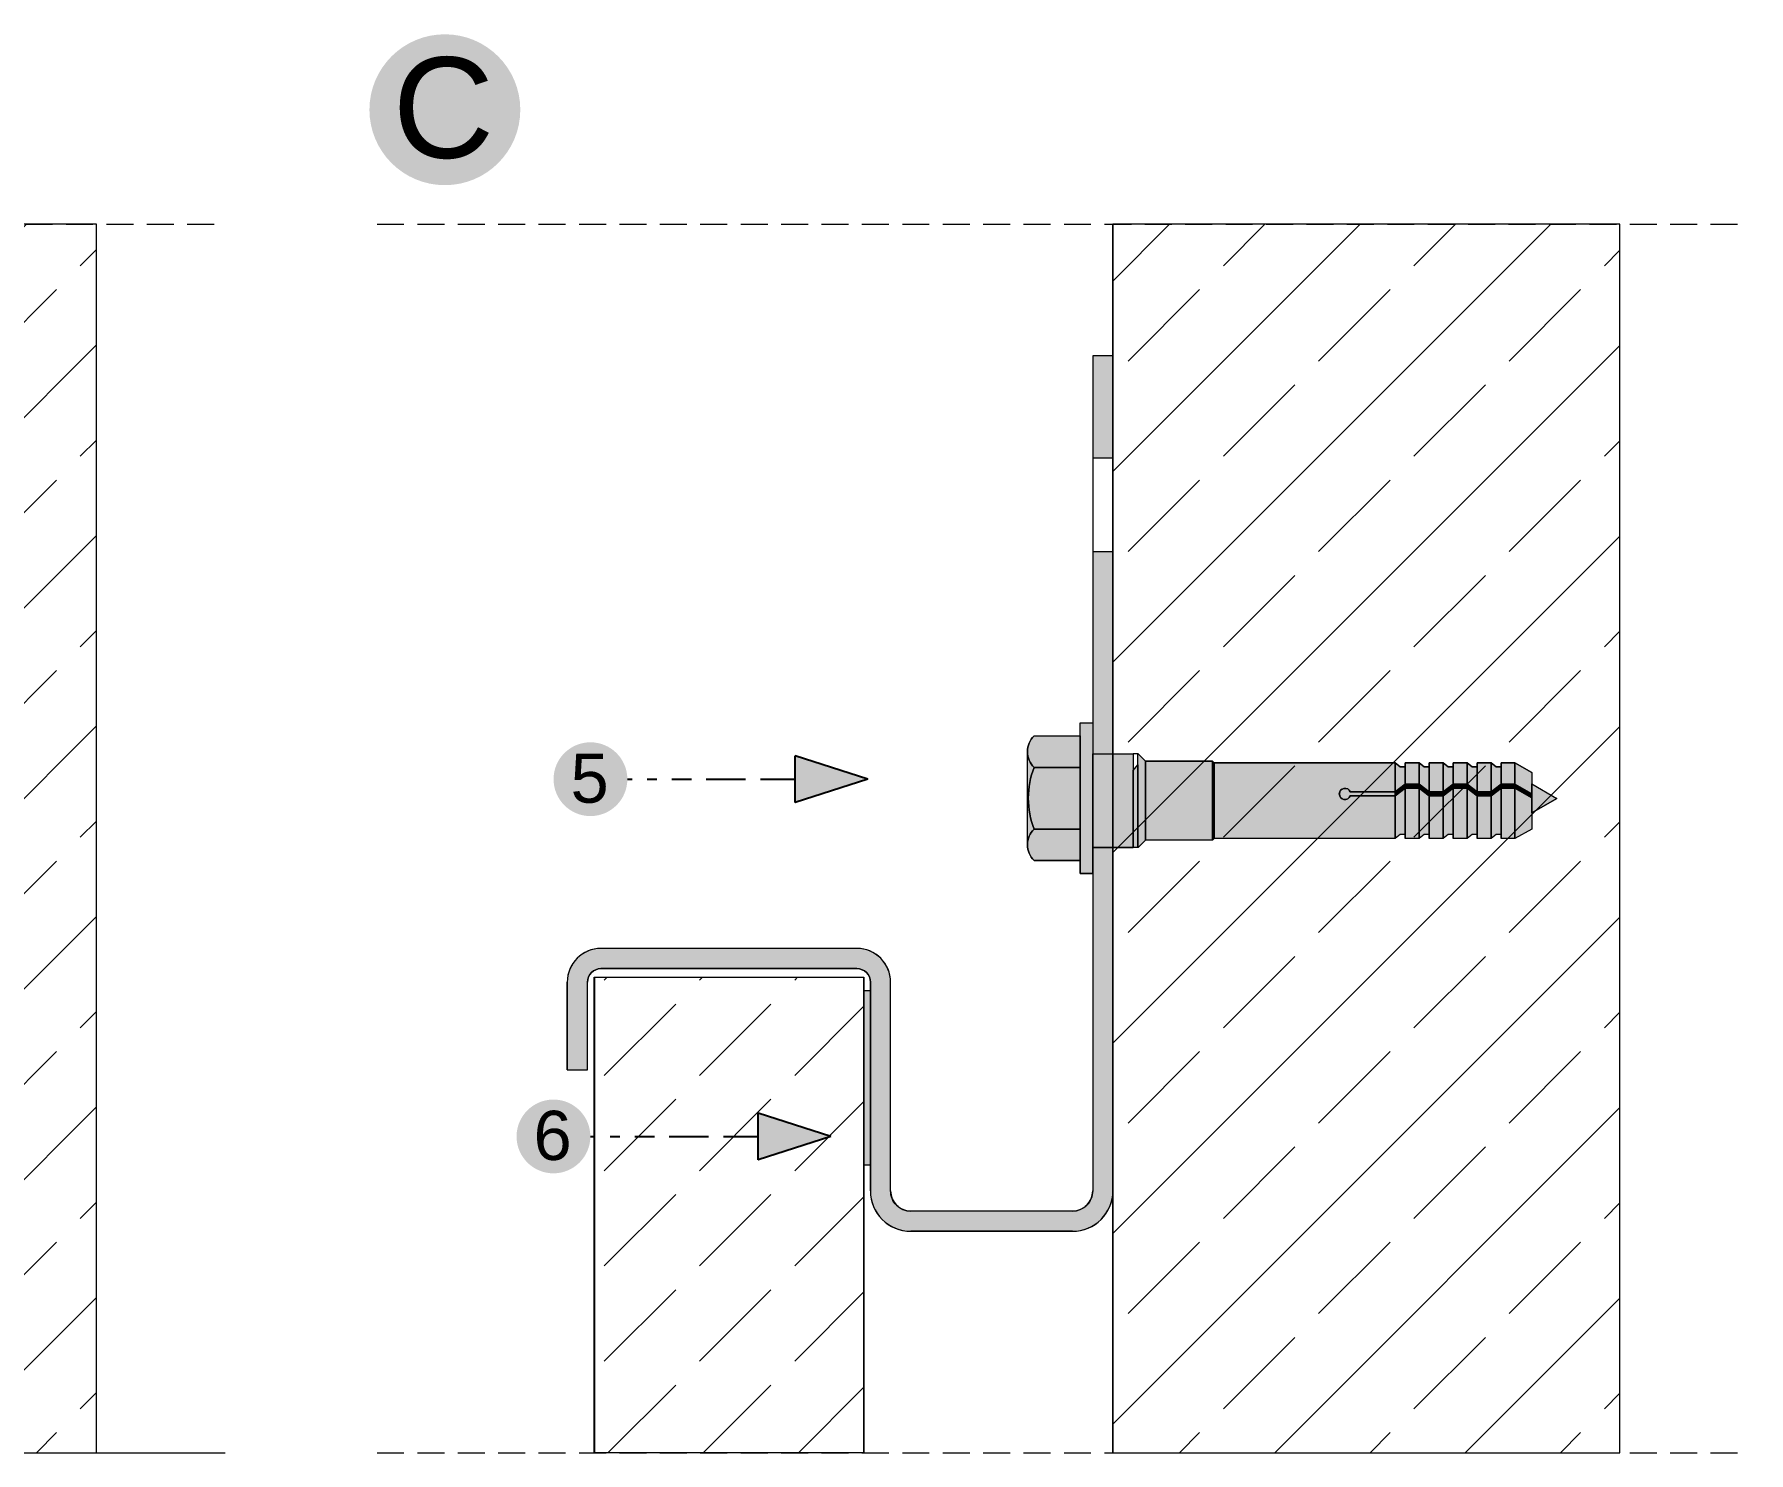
# Model space of a CAD drawing. Extents: x -106823 to -42801, y 48734 to 74234.
# Drawn here: x -49850 to -48577, y 71138 to 72191 of the extents above; entities that cross this region are included whole.
import ezdxf

# ---------------------------------------------------------------- set-up
doc = ezdxf.new("R2010")
doc.units = 0
doc.header["$MEASUREMENT"] = 0
doc.linetypes.add('Hidden Line', pattern=[30, 20, -10])
for name, color, linetype, lineweight, true_color in [('2D - Ogólne_Pen_No__2', 7, 'Continuous', 15, 0x7f7f7f), ('2D - Ogólne_Pen_No__5', 7, 'Continuous', 25, 0x40a5ff), ('2D Drafting - General_Pen_No__102', 7, 'Continuous', 13, 0xcccccc), ('2D Drafting - General_Pen_No__2', 7, 'Continuous', 15, 0x7f7f7f), ('2D Drafting - General_Pen_No__5', 7, 'Continuous', 25, 0x40a5ff), ('2D Drafting - General_Pen_No__81', 7, 'Continuous', 20, 0x6a6a6a)]:
    doc.layers.add(name, color=color, linetype=linetype, lineweight=lineweight, true_color=true_color)
for name, color, linetype, lineweight in [('2D Drafting - General_Pen_No__1', 7, 'Continuous', 13), ('2D Drafting - General_Pen_No__121', 255, 'Continuous', 0), ('Opisy - Tekst_Pen_No__121', 255, 'Continuous', 0)]:
    doc.layers.add(name, color=color, linetype=linetype, lineweight=lineweight)
doc.styles.add('GENERATED_STYLE_4', font='arial.ttf')
pattern_1 = [(45, (0, 0), (-70.71068, 70.71068), []), (45, (-35.36, 35.36), (-70.71068, 70.71068), [75, -25])]

msp = doc.modelspace()

# ---------------------------------------------------------------- hatches: boundary and pattern name
at = {"layer": '2D - Ogólne_Pen_No__5', "linetype": 'Continuous'}
for points in [[(-49601, 72134.76, 1), (-49489, 72134.76, 1)], [(-49464.31, 71637.79, 1), (-49409.54, 71637.79, 1)], [(-49491.78, 71372.58, 1), (-49437.01, 71372.58, 1)]]:
    msp.add_hatch(color=256, dxfattribs=at).paths.add_polyline_path(points, flags=0)
at = {"layer": '2D Drafting - General_Pen_No__102', "linetype": 'Continuous'}
for points in [[(-49049.12, 71876.29), (-49049.12, 71952.15), (-49064.12, 71952.15), (-49064.12, 71899.22), (-49064.12, 71876.29)], [(-49049.12, 71656.66), (-49049.12, 71806.62), (-49064.12, 71806.62), (-49064.12, 71679.59), (-49064.12, 71656.66)], [(-49049.12, 71332.15), (-49049.12, 71586.99), (-49064.12, 71586.99), (-49064.12, 71332.15, -0.4142136), (-49079.12, 71317.15), (-49199.12, 71317.15, -0.4142136), (-49214.12, 71332.15), (-49214.12, 71487.15, 0.4142136), (-49239.12, 71512.15), (-49429.12, 71512.15, 0.4142136), (-49454.12, 71487.15), (-49454.12, 71422.15), (-49439.12, 71422.15), (-49439.12, 71487.15, -0.4142136), (-49429.12, 71497.15), (-49239.12, 71497.15, -0.4142136), (-49229.12, 71487.15), (-49229.12, 71332.15, 0.4142136), (-49199.12, 71302.15), (-49079.12, 71302.15, 0.4142136)]]:
    msp.add_hatch(color=256, dxfattribs=at).paths.add_polyline_path(points, flags=0)
at = {"layer": '2D Drafting - General_Pen_No__121', "linetype": 'Continuous'}
for points in [[(-49064.12, 71623.67), (-49064.12, 71567.75), (-49073.44, 71567.75), (-49073.44, 71623.67), (-49073.44, 71679.59), (-49064.12, 71679.59)], [(-49073.44, 71646.58), (-49107.61, 71646.58, -0.4195601), (-49107.61, 71669.88), (-49073.44, 71669.88)], [(-49111.88, 71623.67, 0.092424), (-49107.61, 71600.76, 0.201281), (-49112.5, 71589.11), (-49112.5, 71658.23, 0.201281), (-49107.61, 71646.58, 0.092424)], [(-49064.12, 71586.99), (-49064.12, 71623.67), (-49064.12, 71656.66), (-49034.12, 71656.66), (-49034.12, 71620.74), (-49034.12, 71586.99)], [(-49034.12, 71586.99), (-49064.12, 71586.99), (-49064.12, 71623.67), (-49064.12, 71656.66), (-49034.12, 71656.66), (-49034.12, 71619.79)], [(-49030.6, 71587.09), (-49030.6, 71656.66), (-49030.43, 71656.66), (-49025.01, 71651.25), (-49025.01, 71592.5), (-49030.43, 71587.09)], [(-49025.01, 71592.4), (-49025.01, 71651.25), (-48975.27, 71651.25), (-48975.27, 71592.4)], [(-48975.27, 71592.4), (-48975.27, 71651.25), (-48974.03, 71650), (-48974.03, 71593.65)], [(-49073.44, 71600.76), (-49107.61, 71600.76, -0.092424), (-49111.88, 71623.67, -0.092424), (-49107.61, 71646.58), (-49073.44, 71646.58), (-49073.44, 71623.67)], [(-49034.12, 71587.09), (-49034.12, 71619.79), (-49034.12, 71644.15), (-49030.6, 71648.52), (-49030.6, 71587.09)], [(-48974.03, 71593.65), (-48974.03, 71650), (-48839.61, 71650), (-48839.61, 71628.35), (-48872.92, 71628.35, 5.4750432), (-48872.92, 71625.39), (-48839.61, 71625.39), (-48839.61, 71593.65)], [(-48832.17, 71647.04), (-48832.17, 71634.09), (-48839.61, 71628.35), (-48839.61, 71650), (-48835.86, 71647.04)], [(-48821.81, 71650), (-48821.81, 71634.09), (-48832.17, 71634.09), (-48832.17, 71650)], [(-48814.37, 71647.04), (-48814.37, 71628.35), (-48821.81, 71634.09), (-48821.81, 71650), (-48818.07, 71647.04)], [(-48804.01, 71650), (-48804.01, 71628.35), (-48814.37, 71628.35), (-48814.37, 71650)], [(-48804.01, 71628.35), (-48804.01, 71650), (-48800.27, 71647.04), (-48796.57, 71647.04), (-48796.57, 71634.09)], [(-48786.22, 71650), (-48786.22, 71634.09), (-48796.57, 71634.09), (-48796.57, 71650)], [(-48778.78, 71647.04), (-48778.78, 71628.35), (-48786.22, 71634.09), (-48786.22, 71650), (-48782.47, 71647.04)], [(-48768.42, 71650), (-48768.42, 71628.35), (-48778.78, 71628.35), (-48778.78, 71650)], [(-48760.98, 71647.04), (-48760.98, 71634.09), (-48768.42, 71628.35), (-48768.42, 71650), (-48764.68, 71647.04)], [(-48760.98, 71634.09), (-48760.98, 71650), (-48750.62, 71650), (-48750.62, 71634.09)], [(-48738.24, 71626.95), (-48750.62, 71634.09), (-48750.62, 71650), (-48738.24, 71642.86)], [(-48839.61, 71625.39), (-48872.92, 71625.39, -5.4750432), (-48872.92, 71628.35), (-48839.61, 71628.35)], [(-48839.61, 71628.35), (-48832.17, 71634.09), (-48832.17, 71631.13), (-48839.61, 71625.39)], [(-48832.17, 71596.61), (-48835.86, 71596.61), (-48839.61, 71593.65), (-48839.61, 71625.39), (-48832.17, 71631.13)], [(-48832.17, 71634.09), (-48821.81, 71634.09), (-48821.81, 71631.13), (-48832.17, 71631.13)], [(-48832.17, 71593.65), (-48832.17, 71631.13), (-48821.81, 71631.13), (-48821.81, 71593.65)], [(-48814.37, 71625.39), (-48821.81, 71631.13), (-48821.81, 71634.09), (-48814.37, 71628.35)], [(-48814.37, 71596.61), (-48818.07, 71596.61), (-48821.81, 71593.65), (-48821.81, 71631.13), (-48814.37, 71625.39)], [(-48814.37, 71628.35), (-48804.01, 71628.35), (-48804.01, 71625.39), (-48814.37, 71625.39)], [(-48814.37, 71593.65), (-48814.37, 71625.39), (-48804.01, 71625.39), (-48804.01, 71593.65)], [(-48796.57, 71631.13), (-48804.01, 71625.39), (-48804.01, 71628.35), (-48796.57, 71634.09)], [(-48796.57, 71596.61), (-48800.27, 71596.61), (-48804.01, 71593.65), (-48804.01, 71625.39), (-48796.57, 71631.13)], [(-48786.22, 71631.13), (-48796.57, 71631.13), (-48796.57, 71634.09), (-48786.22, 71634.09)], [(-48786.22, 71593.65), (-48796.57, 71593.65), (-48796.57, 71631.13), (-48786.22, 71631.13)], [(-48778.78, 71625.39), (-48786.22, 71631.13), (-48786.22, 71634.09), (-48778.78, 71628.35)], [(-48778.78, 71596.61), (-48782.47, 71596.61), (-48786.22, 71593.65), (-48786.22, 71631.13), (-48778.78, 71625.39)], [(-48778.78, 71628.35), (-48768.42, 71628.35), (-48768.42, 71625.39), (-48778.78, 71625.39)], [(-48768.42, 71593.65), (-48778.78, 71593.65), (-48778.78, 71625.39), (-48768.42, 71625.39)], [(-48768.42, 71628.35), (-48760.98, 71634.09), (-48760.98, 71631.13), (-48768.42, 71625.39)], [(-48760.98, 71596.61), (-48764.68, 71596.61), (-48768.42, 71593.65), (-48768.42, 71625.39), (-48760.98, 71631.13)], [(-48760.98, 71634.09), (-48750.62, 71634.09), (-48750.62, 71631.13), (-48760.98, 71631.13)], [(-48760.98, 71593.65), (-48760.98, 71631.13), (-48750.62, 71631.13), (-48750.62, 71593.65)], [(-48738.24, 71623.99), (-48750.62, 71631.13), (-48750.62, 71634.09), (-48738.24, 71626.95)], [(-48738.24, 71600.8), (-48750.62, 71593.65), (-48750.62, 71631.13), (-48738.24, 71623.99)], [(-48719.52, 71623.57), (-48738.24, 71612.76), (-48738.24, 71634.38)], [(-49073.44, 71577.46), (-49107.61, 71577.46, -0.4195601), (-49107.61, 71600.76), (-49073.44, 71600.76)]]:
    msp.add_hatch(color=256, dxfattribs=at).paths.add_polyline_path(points, flags=0)
at = {"layer": '2D Drafting - General_Pen_No__5', "linetype": 'Continuous'}
for points in [[(-49285.04, 71655.06), (-49285.04, 71620.51), (-49230.95, 71637.79)], [(-49312.52, 71389.86), (-49312.52, 71355.31), (-49258.42, 71372.58)]]:
    msp.add_hatch(color=256, dxfattribs=at).paths.add_polyline_path(points, flags=0)
at = {"layer": '2D Drafting - General_Pen_No__81', "linetype": 'Continuous'}
h = msp.add_hatch(dxfattribs=at)
h.set_pattern_fill('Solid___Dashed', color=256, style=0, pattern_type=2)
h.set_pattern_definition(pattern_1)
h.paths.add_polyline_path([(-50179.99, 71137.8), (-50129.5, 71137.8), (-49803.57, 71137.8), (-49803.57, 72049.72), (-50129.5, 72049.72), (-50179.12, 72049.72), (-50179.99, 72049.72)], flags=0)
h = msp.add_hatch(dxfattribs=at)
h.set_pattern_fill('Solid___Dashed', color=256, style=0, pattern_type=2)
h.set_pattern_definition(pattern_1)
h.paths.add_polyline_path([(-49049.12, 71137.8), (-48998.63, 71137.8), (-48672.7, 71137.8), (-48672.7, 72049.72), (-48998.63, 72049.72), (-49048.25, 72049.72), (-49049.12, 72049.72)], flags=0)
h = msp.add_hatch(dxfattribs=at)
h.set_pattern_fill('Beton', color=256, style=0, pattern_type=2)
h.set_pattern_definition([(45, (0, 0), (-70.71068, 70.71068), [75, -25]), (45, (7e-15, 70.71), (-70.71068, 70.71068), [75, -25])])
h.paths.add_polyline_path([(-49434.12, 71490.7), (-49234.12, 71490.7), (-49234.12, 71137.8), (-49434.12, 71137.8)], flags=0)
msp.add_hatch(color=256, dxfattribs=at).paths.add_polyline_path([(-49234.03, 71351.57), (-49229.12, 71351.57), (-49229.12, 71480.61), (-49234.03, 71480.61)], flags=0)

# ---------------------------------------------------------------- linework, layer by layer
at = {"layer": '2D - Ogólne_Pen_No__2', "linetype": 'Continuous'}
for p, q in [((-49049.12, 71877.75), (-49049.12, 71840.88)), ((-49049.12, 71808.08), (-49049.12, 71841.83)), ((-49034.12, 71656.66), (-49034.12, 71619.79)), ((-49030.43, 71656.66), (-49034.12, 71656.66)), ((-49025.01, 71651.25), (-49030.43, 71656.66)), ((-48975.27, 71651.25), (-49025.01, 71651.25)), ((-49025.01, 71651.25), (-49025.01, 71592.4)), ((-48974.03, 71650), (-48975.27, 71651.25)), ((-48975.27, 71651.25), (-48975.27, 71592.4)), ((-48839.61, 71650), (-48974.03, 71650)), ((-48974.03, 71593.65), (-48974.03, 71650)), ((-48835.86, 71647.04), (-48839.61, 71650)), ((-48839.61, 71650), (-48839.61, 71593.65)), ((-48832.17, 71647.04), (-48835.86, 71647.04)), ((-48832.17, 71650), (-48832.17, 71647.04)), ((-48821.81, 71650), (-48832.17, 71650)), ((-48832.17, 71650), (-48832.17, 71593.65)), ((-48818.07, 71647.04), (-48821.81, 71650)), ((-48821.81, 71650), (-48821.81, 71593.65)), ((-48814.37, 71647.04), (-48818.07, 71647.04)), ((-48814.37, 71650), (-48814.37, 71647.04)), ((-48804.01, 71650), (-48814.37, 71650)), ((-48814.37, 71650), (-48814.37, 71593.65)), ((-48800.27, 71647.04), (-48804.01, 71650)), ((-48804.01, 71650), (-48804.01, 71593.65)), ((-48796.57, 71647.04), (-48800.27, 71647.04)), ((-48796.57, 71650), (-48796.57, 71647.04)), ((-48786.22, 71650), (-48796.57, 71650)), ((-48796.57, 71650), (-48796.57, 71593.65)), ((-48782.47, 71647.04), (-48786.22, 71650)), ((-48786.22, 71650), (-48786.22, 71593.65)), ((-48778.78, 71647.04), (-48782.47, 71647.04)), ((-48778.78, 71650), (-48778.78, 71647.04)), ((-48768.42, 71650), (-48778.78, 71650)), ((-48778.78, 71650), (-48778.78, 71593.65)), ((-48764.68, 71647.04), (-48768.42, 71650)), ((-48768.42, 71650), (-48768.42, 71593.65)), ((-48760.98, 71647.04), (-48764.68, 71647.04)), ((-48760.98, 71650), (-48760.98, 71593.65)), ((-48750.62, 71650), (-48760.98, 71650)), ((-48738.24, 71642.86), (-48750.62, 71650)), ((-48750.62, 71650), (-48750.62, 71593.65)), ((-48738.24, 71642.86), (-48738.24, 71600.8)), ((-48839.61, 71628.35), (-48872.92, 71628.35)), ((-48839.61, 71625.39), (-48872.92, 71625.39)), ((-48832.17, 71634.09), (-48839.61, 71628.35)), ((-48832.17, 71631.13), (-48839.61, 71625.39)), ((-48821.81, 71634.09), (-48832.17, 71634.09)), ((-48821.81, 71631.13), (-48832.17, 71631.13)), ((-48814.37, 71628.35), (-48821.81, 71634.09)), ((-48814.37, 71625.39), (-48821.81, 71631.13)), ((-48804.01, 71628.35), (-48814.37, 71628.35)), ((-48804.01, 71625.39), (-48814.37, 71625.39)), ((-48796.57, 71634.09), (-48804.01, 71628.35)), ((-48796.57, 71631.13), (-48804.01, 71625.39)), ((-48786.22, 71634.09), (-48796.57, 71634.09)), ((-48786.22, 71631.13), (-48796.57, 71631.13)), ((-48778.78, 71628.35), (-48786.22, 71634.09)), ((-48778.78, 71625.39), (-48786.22, 71631.13)), ((-48768.42, 71628.35), (-48778.78, 71628.35)), ((-48768.42, 71625.39), (-48778.78, 71625.39)), ((-48760.98, 71634.09), (-48768.42, 71628.35)), ((-48760.98, 71631.13), (-48768.42, 71625.39)), ((-48750.62, 71634.09), (-48760.98, 71634.09)), ((-48750.62, 71631.13), (-48760.98, 71631.13)), ((-48738.24, 71626.95), (-48750.62, 71634.09)), ((-48738.24, 71623.99), (-48750.62, 71631.13)), ((-48738.24, 71634.38), (-48719.52, 71623.57)), ((-49034.12, 71586.99), (-49034.12, 71620.74)), ((-48738.24, 71612.76), (-48719.52, 71623.57)), ((-48738.24, 71600.8), (-48750.62, 71593.65)), ((-49030.43, 71586.99), (-49034.12, 71586.99)), ((-49025.01, 71592.4), (-49030.43, 71586.99)), ((-48975.27, 71592.4), (-49025.01, 71592.4)), ((-48974.03, 71593.65), (-48975.27, 71592.4)), ((-48839.61, 71593.65), (-48974.03, 71593.65)), ((-48835.86, 71596.61), (-48839.61, 71593.65)), ((-48832.17, 71596.61), (-48835.86, 71596.61)), ((-48832.17, 71593.65), (-48832.17, 71596.61)), ((-48821.81, 71593.65), (-48832.17, 71593.65)), ((-48818.07, 71596.61), (-48821.81, 71593.65)), ((-48814.37, 71596.61), (-48818.07, 71596.61)), ((-48814.37, 71593.65), (-48814.37, 71596.61)), ((-48804.01, 71593.65), (-48814.37, 71593.65)), ((-48800.27, 71596.61), (-48804.01, 71593.65)), ((-48796.57, 71596.61), (-48800.27, 71596.61)), ((-48796.57, 71593.65), (-48796.57, 71596.61)), ((-48786.22, 71593.65), (-48796.57, 71593.65)), ((-48782.47, 71596.61), (-48786.22, 71593.65)), ((-48778.78, 71596.61), (-48782.47, 71596.61)), ((-48778.78, 71593.65), (-48778.78, 71596.61)), ((-48768.42, 71593.65), (-48778.78, 71593.65)), ((-48764.68, 71596.61), (-48768.42, 71593.65)), ((-48760.98, 71596.61), (-48764.68, 71596.61)), ((-48750.62, 71593.65), (-48760.98, 71593.65))]:
    msp.add_line(p, q, dxfattribs=at)
msp.add_arc((-48876.83, 71626.87), 4.18, 20.70161, 339.29839, dxfattribs=at)
at = {"layer": '2D - Ogólne_Pen_No__5', "linetype": 'Continuous'}
for p, q in [((-49285.04, 71620.51), (-49285.04, 71655.06)), ((-49230.95, 71637.79), (-49285.04, 71655.06)), ((-49409.54, 71637.79), (-49405.88, 71637.79)), ((-49394.9, 71637.79), (-49387.58, 71637.79)), ((-49376.6, 71637.79), (-49361.96, 71637.79)), ((-49350.98, 71637.79), (-49321.71, 71637.79)), ((-49310.73, 71637.79), (-49285.04, 71637.79)), ((-49230.95, 71637.79), (-49285.04, 71620.51)), ((-49312.52, 71355.31), (-49312.52, 71389.86)), ((-49258.42, 71372.58), (-49312.52, 71389.86)), ((-49437.01, 71372.58), (-49433.36, 71372.58)), ((-49422.38, 71372.58), (-49415.06, 71372.58)), ((-49404.08, 71372.58), (-49389.44, 71372.58)), ((-49378.46, 71372.58), (-49349.18, 71372.58)), ((-49338.2, 71372.58), (-49312.52, 71372.58)), ((-49258.42, 71372.58), (-49312.52, 71355.31))]:
    msp.add_line(p, q, dxfattribs=at)
at = {"layer": '2D Drafting - General_Pen_No__1', "linetype": 'Continuous', "flags": 128}
for points in [[(-49285.04, 71655.06), (-49285.04, 71620.51), (-49230.95, 71637.79)], [(-49312.52, 71389.86), (-49312.52, 71355.31), (-49258.42, 71372.58)]]:
    msp.add_lwpolyline(points, close=True, dxfattribs=at)
at = {"layer": '2D Drafting - General_Pen_No__2', "linetype": 'Hidden Line'}
for p, q in [((-50726.24, 72049.72), (-49707.99, 72049.72)), ((-49595.37, 72049.72), (-48577.13, 72049.72)), ((-49595.37, 71137.8), (-48577.13, 71137.8))]:
    msp.add_line(p, q, dxfattribs=at)
at = {"layer": '2D Drafting - General_Pen_No__2', "linetype": 'Continuous'}
for p, q in [((-49803.57, 71137.8), (-49803.57, 72049.72)), ((-49049.12, 71137.8), (-49049.12, 72049.72)), ((-48672.7, 71137.8), (-48672.7, 72049.72)), ((-49064.12, 71952.15), (-49064.12, 71332.15)), ((-49049.12, 71952.15), (-49064.12, 71952.15)), ((-49064.12, 71952.15), (-49064.12, 71737.15)), ((-49049.12, 71952.15), (-49049.12, 71332.15)), ((-49073.44, 71623.67), (-49073.44, 71679.59)), ((-49073.44, 71679.59), (-49064.12, 71679.59)), ((-49064.12, 71679.59), (-49064.12, 71623.67)), ((-49107.61, 71669.88), (-49073.44, 71669.88)), ((-49112.5, 71589.11), (-49112.5, 71658.23)), ((-49064.12, 71656.66), (-49034.12, 71656.66)), ((-49107.61, 71646.58), (-49073.44, 71646.58)), ((-49073.44, 71623.67), (-49073.44, 71567.75)), ((-49064.12, 71567.75), (-49064.12, 71623.67)), ((-49107.61, 71600.76), (-49073.44, 71600.76)), ((-49064.12, 71586.99), (-49034.12, 71586.99)), ((-49107.61, 71577.46), (-49073.44, 71577.46)), ((-49073.44, 71567.75), (-49064.12, 71567.75)), ((-49239.12, 71512.15), (-49429.12, 71512.15)), ((-49239.12, 71512.15), (-49429.12, 71512.15)), ((-49454.12, 71422.15), (-49454.12, 71487.15)), ((-49439.12, 71422.15), (-49439.12, 71487.15)), ((-49434.03, 71490.7), (-49234.03, 71490.7)), ((-49434.03, 71490.7), (-49434.03, 71137.8)), ((-49239.12, 71497.15), (-49429.12, 71497.15)), ((-49234.03, 71490.7), (-49234.03, 71137.8)), ((-49229.12, 71332.15), (-49229.12, 71487.15)), ((-49214.12, 71332.15), (-49214.12, 71487.15)), ((-49454.12, 71422.15), (-49439.12, 71422.15)), ((-49079.12, 71317.15), (-49199.12, 71317.15)), ((-49079.12, 71302.15), (-49199.12, 71302.15)), ((-50726.24, 71137.8), (-49707.99, 71137.8))]:
    msp.add_line(p, q, dxfattribs=at)
at = {"layer": '2D Drafting - General_Pen_No__2', "linetype": 'Continuous', "flags": 128}
for points in [[(-50179.99, 71137.8), (-50129.5, 71137.8), (-49803.57, 71137.8), (-49803.57, 72049.72), (-50129.5, 72049.72), (-50179.12, 72049.72), (-50179.99, 72049.72)], [(-49049.12, 71137.8), (-48998.63, 71137.8), (-48672.7, 71137.8), (-48672.7, 72049.72), (-48998.63, 72049.72), (-49048.25, 72049.72), (-49049.12, 72049.72)], [(-49049.12, 71876.29), (-49049.12, 71952.15), (-49064.12, 71952.15), (-49064.12, 71899.22), (-49064.12, 71876.29)], [(-49049.12, 71656.66), (-49049.12, 71806.62), (-49064.12, 71806.62), (-49064.12, 71679.59), (-49064.12, 71656.66)], [(-49064.12, 71623.67), (-49064.12, 71567.75), (-49073.44, 71567.75), (-49073.44, 71623.67), (-49073.44, 71679.59), (-49064.12, 71679.59)], [(-49064.12, 71586.99), (-49064.12, 71623.67), (-49064.12, 71656.66), (-49034.12, 71656.66), (-49034.12, 71620.74), (-49034.12, 71586.99)], [(-49034.12, 71586.99), (-49064.12, 71586.99), (-49064.12, 71623.67), (-49064.12, 71656.66), (-49034.12, 71656.66), (-49034.12, 71619.79)], [(-49030.6, 71587.09), (-49030.6, 71656.66), (-49030.43, 71656.66), (-49025.01, 71651.25), (-49025.01, 71592.5), (-49030.43, 71587.09)], [(-49025.01, 71592.4), (-49025.01, 71651.25), (-48975.27, 71651.25), (-48975.27, 71592.4)], [(-48975.27, 71592.4), (-48975.27, 71651.25), (-48974.03, 71650), (-48974.03, 71593.65)], [(-49034.12, 71587.09), (-49034.12, 71619.79), (-49034.12, 71644.15), (-49030.6, 71648.52), (-49030.6, 71587.09)], [(-48832.17, 71647.04), (-48832.17, 71634.09), (-48839.61, 71628.35), (-48839.61, 71650), (-48835.86, 71647.04)], [(-48821.81, 71650), (-48821.81, 71634.09), (-48832.17, 71634.09), (-48832.17, 71650)], [(-48814.37, 71647.04), (-48814.37, 71628.35), (-48821.81, 71634.09), (-48821.81, 71650), (-48818.07, 71647.04)], [(-48804.01, 71650), (-48804.01, 71628.35), (-48814.37, 71628.35), (-48814.37, 71650)], [(-48804.01, 71628.35), (-48804.01, 71650), (-48800.27, 71647.04), (-48796.57, 71647.04), (-48796.57, 71634.09)], [(-48786.22, 71650), (-48786.22, 71634.09), (-48796.57, 71634.09), (-48796.57, 71650)], [(-48778.78, 71647.04), (-48778.78, 71628.35), (-48786.22, 71634.09), (-48786.22, 71650), (-48782.47, 71647.04)], [(-48768.42, 71650), (-48768.42, 71628.35), (-48778.78, 71628.35), (-48778.78, 71650)], [(-48760.98, 71647.04), (-48760.98, 71634.09), (-48768.42, 71628.35), (-48768.42, 71650), (-48764.68, 71647.04)], [(-48760.98, 71634.09), (-48760.98, 71650), (-48750.62, 71650), (-48750.62, 71634.09)], [(-48738.24, 71626.95), (-48750.62, 71634.09), (-48750.62, 71650), (-48738.24, 71642.86)], [(-48839.61, 71628.35), (-48832.17, 71634.09), (-48832.17, 71631.13), (-48839.61, 71625.39)], [(-48832.17, 71596.61), (-48835.86, 71596.61), (-48839.61, 71593.65), (-48839.61, 71625.39), (-48832.17, 71631.13)], [(-48832.17, 71634.09), (-48821.81, 71634.09), (-48821.81, 71631.13), (-48832.17, 71631.13)], [(-48832.17, 71593.65), (-48832.17, 71631.13), (-48821.81, 71631.13), (-48821.81, 71593.65)], [(-48814.37, 71625.39), (-48821.81, 71631.13), (-48821.81, 71634.09), (-48814.37, 71628.35)], [(-48814.37, 71596.61), (-48818.07, 71596.61), (-48821.81, 71593.65), (-48821.81, 71631.13), (-48814.37, 71625.39)], [(-48814.37, 71628.35), (-48804.01, 71628.35), (-48804.01, 71625.39), (-48814.37, 71625.39)], [(-48814.37, 71593.65), (-48814.37, 71625.39), (-48804.01, 71625.39), (-48804.01, 71593.65)], [(-48796.57, 71631.13), (-48804.01, 71625.39), (-48804.01, 71628.35), (-48796.57, 71634.09)], [(-48796.57, 71596.61), (-48800.27, 71596.61), (-48804.01, 71593.65), (-48804.01, 71625.39), (-48796.57, 71631.13)], [(-48786.22, 71631.13), (-48796.57, 71631.13), (-48796.57, 71634.09), (-48786.22, 71634.09)], [(-48786.22, 71593.65), (-48796.57, 71593.65), (-48796.57, 71631.13), (-48786.22, 71631.13)], [(-48778.78, 71625.39), (-48786.22, 71631.13), (-48786.22, 71634.09), (-48778.78, 71628.35)], [(-48778.78, 71596.61), (-48782.47, 71596.61), (-48786.22, 71593.65), (-48786.22, 71631.13), (-48778.78, 71625.39)], [(-48778.78, 71628.35), (-48768.42, 71628.35), (-48768.42, 71625.39), (-48778.78, 71625.39)], [(-48768.42, 71593.65), (-48778.78, 71593.65), (-48778.78, 71625.39), (-48768.42, 71625.39)], [(-48768.42, 71628.35), (-48760.98, 71634.09), (-48760.98, 71631.13), (-48768.42, 71625.39)], [(-48760.98, 71596.61), (-48764.68, 71596.61), (-48768.42, 71593.65), (-48768.42, 71625.39), (-48760.98, 71631.13)], [(-48760.98, 71634.09), (-48750.62, 71634.09), (-48750.62, 71631.13), (-48760.98, 71631.13)], [(-48760.98, 71593.65), (-48760.98, 71631.13), (-48750.62, 71631.13), (-48750.62, 71593.65)], [(-48738.24, 71623.99), (-48750.62, 71631.13), (-48750.62, 71634.09), (-48738.24, 71626.95)], [(-48738.24, 71600.8), (-48750.62, 71593.65), (-48750.62, 71631.13), (-48738.24, 71623.99)], [(-48719.52, 71623.57), (-48738.24, 71612.76), (-48738.24, 71634.38)], [(-49434.12, 71490.7), (-49234.12, 71490.7), (-49234.12, 71137.8), (-49434.12, 71137.8)], [(-49234.03, 71351.57), (-49229.12, 71351.57), (-49229.12, 71480.61), (-49234.03, 71480.61)]]:
    msp.add_lwpolyline(points, close=True, dxfattribs=at)
for points in [[(-49073.44, 71646.58), (-49107.61, 71646.58, -0.4195601), (-49107.61, 71669.88), (-49073.44, 71669.88)], [(-49111.88, 71623.67, 0.092424), (-49107.61, 71600.76, 0.201281), (-49112.5, 71589.11), (-49112.5, 71658.23, 0.201281), (-49107.61, 71646.58, 0.092424)], [(-49073.44, 71600.76), (-49107.61, 71600.76, -0.092424), (-49111.88, 71623.67, -0.092424), (-49107.61, 71646.58), (-49073.44, 71646.58), (-49073.44, 71623.67)], [(-48974.03, 71593.65), (-48974.03, 71650), (-48839.61, 71650), (-48839.61, 71628.35), (-48872.92, 71628.35, 5.4750432), (-48872.92, 71625.39), (-48839.61, 71625.39), (-48839.61, 71593.65)], [(-48839.61, 71625.39), (-48872.92, 71625.39, -5.4750432), (-48872.92, 71628.35), (-48839.61, 71628.35)], [(-49073.44, 71577.46), (-49107.61, 71577.46, -0.4195601), (-49107.61, 71600.76), (-49073.44, 71600.76)], [(-49049.12, 71332.15), (-49049.12, 71586.99), (-49064.12, 71586.99), (-49064.12, 71332.15, -0.4142136), (-49079.12, 71317.15), (-49199.12, 71317.15, -0.4142136), (-49214.12, 71332.15), (-49214.12, 71487.15, 0.4142136), (-49239.12, 71512.15), (-49429.12, 71512.15, 0.4142136), (-49454.12, 71487.15), (-49454.12, 71422.15), (-49439.12, 71422.15), (-49439.12, 71487.15, -0.4142136), (-49429.12, 71497.15), (-49239.12, 71497.15, -0.4142136), (-49229.12, 71487.15), (-49229.12, 71332.15, 0.4142136), (-49199.12, 71302.15), (-49079.12, 71302.15, 0.4142136)]]:
    msp.add_lwpolyline(points, format="xyb", close=True, dxfattribs=at)
at = {"layer": '2D Drafting - General_Pen_No__2', "linetype": 'Continuous'}
for centre, radius, start, end in [((-49096.17, 71658.23), 16.33, 134.47805, 225.52195), ((-49048.3, 71623.67), 63.58, 158.87798, 180), ((-49048.3, 71623.67), 63.58, 180, 201.12202), ((-49096.17, 71589.11), 16.33, 134.47805, 225.52195), ((-49429.12, 71487.15), 25, 90, 180), ((-49239.12, 71487.15), 25, 0, 90), ((-49429.12, 71487.15), 10, 90, 180), ((-49239.12, 71487.15), 10, 0, 90), ((-49199.12, 71332.15), 30, 180, 270), ((-49199.12, 71332.15), 15, 180, 270), ((-49079.12, 71332.15), 15, 270, 0), ((-49079.12, 71332.15), 30, 270, 0)]:
    msp.add_arc(centre, radius, start, end, dxfattribs=at)

# ---------------------------------------------------------------- texts
at = {"layer": 'Opisy - Tekst_Pen_No__121', "linetype": 'Continuous', "attachment_point": 1, "style": 'GENERATED_STYLE_4'}
for s, insert, char_height in [('{C}', (-49583.77, 72173.67), 74.641), ('{5}', (-49451.71, 71656.81), 36.498), ('{6}', (-49479.19, 71391.61), 36.498)]:
    msp.add_mtext(s, dxfattribs=dict(at, insert=insert, char_height=char_height))

doc.saveas('drawing.dxf')
